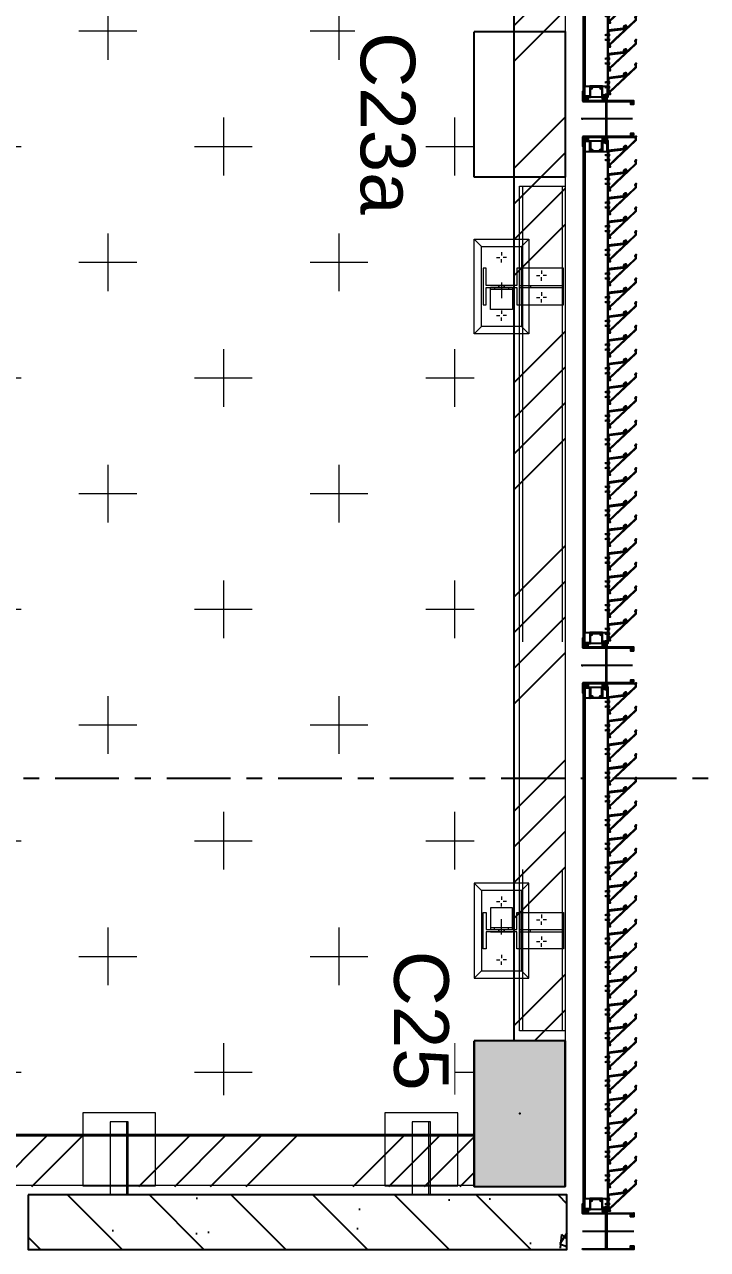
# Model space of a CAD drawing. Header units: millimetres. Extents: x 663313 to 1226001, y 1431724 to 1620898.
# Drawn here: x 966257 to 968133, y 1535038 to 1538400 of the extents above; entities that cross this region are included whole.
import ezdxf
from ezdxf.enums import TextEntityAlignment as Align

# ---------------------------------------------------------------- set-up
doc = ezdxf.new("R2010")
doc.units = ezdxf.units.MM
for name, pattern in [('CENTER', [50.8, 31.75, -6.35, 6.35, -6.35]), ('HIDDEN', [0.375, 0.25, -0.125]), ('TA_GL_000.70000', [1.925, 0.7, -0.175, 0.175, -0.175, 0.7]), ('XKITLINE00', [0]), ('XKITLINE02', [4, 2, -2])]:
    doc.linetypes.add(name, pattern=pattern)
for name, color, linetype in [('000 - 0_SYM_DWG_GRIDLINE_MAIN_COLOR_251', 251, 'Continuous'), ('000 - 0_SYM_DWG_SLOPE-SYM_TEXT_COLOR_3', 3, 'Continuous'), ('000 - CONCRETE_COL_HATCH_', 251, 'Continuous'), ('000 - CONCRETE_COL_WIPEOUT_', 250, 'Continuous'), ('000 - CONCRETE_PRECAST_CUT_COLOR_4', 4, 'Continuous'), ('000 - CONCRETE_PRECAST_MAIN_COLOR_1', 1, 'Continuous'), ('000 - CONCRETE_PRECAST_WIPEOUT_', 250, 'Continuous'), ('000 - EXISTING_COLUMN_CUT_COLOR_5', 5, 'Continuous'), ('000 - EXISTING_CONCRETE_CUT_COLOR_5', 5, 'Continuous'), ('000 - GRID', 251, 'CENTER'), ('010 - ASPG_ACCESSORIES_MAIN_COLOR_1', 1, 'Continuous'), ('010 - ASPG_EXTR_MAIN_COLOR_2', 2, 'Continuous'), ('010 - ASPG_FRAMING_CUT_COLOR_4', 4, 'Continuous'), ('010 - ASPG_FRAMING_HATCH_', 251, 'Continuous'), ('010 - ASPG_FRAMING_MAIN_COLOR_2', 2, 'Continuous'), ('010 - ASPG_FRAMING_SUB_COLOR_2', 1, 'Continuous'), ('010 - ASPG_FRAMING_WIPEOUT_', 250, 'Continuous'), ('BOLT & SCREW', 251, 'Continuous'), ('BR', 6, 'Continuous'), ('Center Line', 1, 'CENTER'), ('CVA044__', 2, 'Continuous'), ('DIM', 1, 'Continuous'), ('TEXT', 3, 'Continuous')]:
    doc.layers.add(name, color=color, linetype=linetype)
for name, color, linetype, plot in [('010 - ASPG_EXTR_DEF_SUB', 250, 'Continuous', False), ('010 - ASPG_FASTERN_DEF_SUB', 250, 'Continuous', False), ('010 - ASPG_FRAMING_DEF_SUB', 250, 'Continuous', False)]:
    doc.layers.add(name, color=color, linetype=linetype, plot=plot)
for name, color, linetype, lineweight in [('12-GRID', 1, 'CENTER', 13), ('A-FLOR-E', 2, 'Continuous', 9), ('Bolt', 7, 'Continuous', 0), ('Part', 2, 'Continuous', 0), ('SCREW', 8, 'Continuous', 5)]:
    doc.layers.add(name, color=color, linetype=linetype, lineweight=lineweight)
doc.styles.add('Arial', font='arial.ttf')
doc.styles.add('TA', font='', dxfattribs={"height": 4.5})
doc.styles.get('TA').set_extended_font_data('Cordia New')
pattern_1 = [(270, (1257419.24324, -520041.6224), (0.65495992507, -1.1344238721), [0.7562825814, -1.5125651628]), (30, (1257419.24324, -520041.6224), (0.65495992936, 1.1344238696), [0.7562825814, -1.5125651628]), (330, (1257419.24324, -520041.6224), (1.30991985442, -2.48e-09), [-1.5125651628, 0.7562825814])]
pattern_2 = [(315, (1257419.4929, -520021.6224), (1.3369313545, 1.3369313545), []), (45, (1257419.4929, -520021.6224), (-1.3369313545, 1.3369313545), [])]
pattern_3 = [(270, (1257419.4425, -520043.9224), (0.65495992507, -1.1344238721), [0.7562825814, -1.5125651628]), (30, (1257419.4425, -520043.9224), (0.65495992936, 1.1344238696), [0.7562825814, -1.5125651628]), (330, (1257419.4425, -520043.9224), (1.30991985442, -2.48e-09), [-1.5125651628, 0.7562825814])]
pattern_4 = [(315, (1257419.1929, -520023.9224), (1.3369313545, 1.3369313545), []), (45, (1257419.1929, -520023.9224), (-1.3369313545, 1.3369313545), [])]

# ---------------------------------------------------------------- blocks, each defined once
blk = doc.blocks.new('*U4785')
at = {"layer": '000 - 0_SYM_DWG_GRIDLINE_MAIN_COLOR_251', "color": 0, "linetype": 'ByBlock', "ltscale": 5}
blk.add_line((20, 0), (-316, 0), dxfattribs=at)
at = {"style": 'TA', "flags": 1}
blk.add_attdef('LOCATION', (6, -6), '', height=4.5, rotation=270, dxfattribs=at)
at = {"layer": '000 - 0_SYM_DWG_SLOPE-SYM_TEXT_COLOR_3', "style": 'Arial'}
blk.add_attdef('GRID-HEAD', text='', height=4, rotation=270, dxfattribs=at).set_placement((41.25, 0), align=Align.MIDDLE_CENTER)
blk = doc.blocks.new('W-1-PP18-ST_ENT4_REV00_20260531-225107_LOPF_DIMS')
at = {"layer": '000 - GRID', "linetype": 'TA_GL_000.70000', "xscale": 50.00000000000044, "yscale": 50.00000000000044, "zscale": 50.00000000000044, "rotation": 90}
blk.add_blockref('*U4785', (23100, -0.6), dxfattribs=at)
blk = doc.blocks.new('*U5722')
blk.add_wipeout([(0, 0), (150, 0), (150, 1480), (0, 1480)]).dxf.layer = '000 - CONCRETE_PRECAST_WIPEOUT_'
at = {"layer": '000 - CONCRETE_COL_HATCH_'}
h = blk.add_hatch(dxfattribs=at)
h.set_pattern_fill('ANSI31', color=256)
h.set_pattern_definition([(45, (1531882.3, 696158.04), (-112.253202, 112.253202), [])])
h.paths.add_polyline_path([(0, 0), (150, 0), (150, 1480), (0, 1480)])
h = blk.add_hatch(dxfattribs=at)
h.set_pattern_fill('AR-CONC', color=256, scale=0.05)
h.set_pattern_definition([(50, (1531882.3, 695178.04), (455.46167, -39.84771), [47.625, -523.875]), (355, (1531882.3, 695178.04), (-88.10855, 477.64211), [38.1, -419.10146]), (100.451445, (1531920.25, 695174.7), (367.35312, 437.79438), [40.47502, -445.22561]), (46.1842, (1531882.3, 695305.04), (677.6976, -105.10582), [71.4375, -785.8125]), (96.635558, (1531938.8, 695296.3), (593.51034, 618.5653), [60.71256, -667.83902]), (351.18415, (1531882.3, 695305.04), (593.51034, 618.5653), [57.14992, -628.64933]), (21, (1531945.8, 695273.3), (379.03598, -255.662995), [47.625, -523.875]), (326, (1531945.8, 695273.3), (154.50507, 460.46992), [38.1, -419.1]), (71.451445, (1531977.4, 695252), (533.54105, 204.80692), [40.47502, -445.22484]), (37.5, (1531882.3, 695178.04), (7.721508, 211.387597), [0, -414.02, 0, -425.45, 0, -420.6875]), (7.5, (1531882.3, 695178.04), (167.049156, 250.451437), [0, -242.57, 0, -404.495, 0, -160.3375]), (327.5, (1531740.69, 695178.04), (338.976488, -14.32186), [0, -158.75, 0, -495.3, 0, -657.225]), (317.5, (1531677.2, 695178.04), (370.322953, 63.56623), [0, -206.375, 0, -328.93, 0, -466.725])])
h.paths.add_polyline_path([(0, 0), (150, 0), (150, 1480), (0, 1480)])
at = {"layer": '000 - CONCRETE_PRECAST_MAIN_COLOR_1', "color": 0}
blk.add_lwpolyline([(0, 0), (150, 0), (150, 1480), (0, 1480)], close=True, dxfattribs=at)
blk = doc.blocks.new('44')
at = {"layer": 'Bolt', "color": 21, "linetype": 'XKITLINE00', "lineweight": 0}
for p, q in [((31.5749, 20.2156), (31.5842, 20.2156)), ((31.5749, 20.2156), (31.5842, 20.2156)), ((31.5889, 20.2296), (31.5889, 20.2203)), ((31.5889, 20.2296), (31.5889, 20.2203)), ((31.5889, 20.2016), (31.5889, 20.2109)), ((31.5889, 20.2016), (31.5889, 20.2109)), ((31.6029, 20.2156), (31.5936, 20.2156)), ((31.6029, 20.2156), (31.5936, 20.2156)), ((31.6989, 20.1796), (31.6989, 20.1703)), ((31.6849, 20.1656), (31.6942, 20.1656)), ((31.6989, 20.1516), (31.6989, 20.1609)), ((31.7129, 20.1656), (31.7036, 20.1656)), ((31.6849, 20.1056), (31.6942, 20.1056)), ((31.6989, 20.1196), (31.6989, 20.1103)), ((31.7129, 20.1056), (31.7036, 20.1056)), ((31.6989, 20.0916), (31.6989, 20.1009)), ((31.5749, 20.0556), (31.5842, 20.0556)), ((31.5749, 20.0556), (31.5842, 20.0556)), ((31.5889, 20.0696), (31.5889, 20.0603)), ((31.5889, 20.0696), (31.5889, 20.0603)), ((31.5889, 20.0416), (31.5889, 20.0509)), ((31.5889, 20.0416), (31.5889, 20.0509)), ((31.6029, 20.0556), (31.5936, 20.0556)), ((31.6029, 20.0556), (31.5936, 20.0556)), ((31.5889, 18.4616), (31.5889, 18.4523)), ((31.5889, 18.4616), (31.5889, 18.4523)), ((31.5749, 18.4476), (31.5842, 18.4476)), ((31.5749, 18.4476), (31.5842, 18.4476)), ((31.5889, 18.4336), (31.5889, 18.4429)), ((31.5889, 18.4336), (31.5889, 18.4429)), ((31.6029, 18.4476), (31.5936, 18.4476)), ((31.6029, 18.4476), (31.5936, 18.4476)), ((31.6849, 18.3976), (31.6942, 18.3976)), ((31.6989, 18.4116), (31.6989, 18.4023)), ((31.6989, 18.3836), (31.6989, 18.3929)), ((31.7129, 18.3976), (31.7036, 18.3976)), ((31.6849, 18.3376), (31.6942, 18.3376)), ((31.6989, 18.3516), (31.6989, 18.3423)), ((31.6989, 18.3236), (31.6989, 18.3329)), ((31.7129, 18.3376), (31.7036, 18.3376)), ((31.5889, 18.3016), (31.5889, 18.2923)), ((31.5889, 18.3016), (31.5889, 18.2923)), ((31.5749, 18.2876), (31.5842, 18.2876)), ((31.5749, 18.2876), (31.5842, 18.2876)), ((31.5889, 18.2736), (31.5889, 18.2829)), ((31.5889, 18.2736), (31.5889, 18.2829)), ((31.6029, 18.2876), (31.5936, 18.2876)), ((31.6029, 18.2876), (31.5936, 18.2876))]:
    blk.add_line(p, q, dxfattribs=at)
at = {"layer": 'Bolt', "color": 21, "linetype": 'XKITLINE02', "lineweight": 0}
for p, q in [((31.5889, 20.1465), (31.5889, 20.1036)), ((31.5694, 20.1326), (31.5694, 20.1276)), ((31.5819, 20.1326), (31.5819, 20.1386)), ((31.5819, 20.1386), (31.5819, 20.1326)), ((31.5959, 20.1326), (31.5959, 20.1386)), ((31.5959, 20.1386), (31.5959, 20.1326)), ((31.6084, 20.1326), (31.6084, 20.1276)), ((31.5889, 18.3567), (31.5889, 18.3996)), ((31.5694, 18.3706), (31.5694, 18.3756)), ((31.5819, 18.3706), (31.5819, 18.3646)), ((31.5819, 18.3646), (31.5819, 18.3706)), ((31.5959, 18.3706), (31.5959, 18.3646)), ((31.5959, 18.3646), (31.5959, 18.3706)), ((31.6084, 18.3706), (31.6084, 18.3756))]:
    blk.add_line(p, q, dxfattribs=at)
at = {"layer": 'Part', "color": 251, "linetype": 'HIDDEN', "lineweight": 0, "ltscale": 5}
for p, q in [((31.6469, 20.4106), (31.6469, 18.0926)), ((31.7559, 20.4106), (31.7559, 18.0926))]:
    blk.add_line(p, q, dxfattribs=at)
at = {"layer": 'Part', "lineweight": 0}
for p, q in [((31.5139, 20.2656), (31.5339, 20.2456)), ((31.5139, 20.0056), (31.5339, 20.0256)), ((31.5139, 18.4976), (31.5339, 18.4776)), ((31.5139, 18.2376), (31.5339, 18.2576))]:
    blk.add_line(p, q, dxfattribs=at)
at = {"layer": 'Part', "color": 252, "linetype": 'HIDDEN', "lineweight": 0, "ltscale": 2}
for p, q in [((31.6439, 20.2456), (31.6639, 20.2656)), ((31.6439, 20.0256), (31.6639, 20.0056)), ((31.6439, 18.4776), (31.6639, 18.4976)), ((31.6439, 18.2576), (31.6639, 18.2376))]:
    blk.add_line(p, q, dxfattribs=at)
at = {"layer": 'Part', "color": 21, "linetype": 'XKITLINE02', "lineweight": 0}
for p, q in [((31.6389, 20.1856), (31.6389, 20.0856)), ((31.5589, 20.1386), (31.6189, 20.1386)), ((31.5589, 20.1326), (31.6189, 20.1326)), ((31.6689, 20.1386), (31.6689, 20.1326)), ((31.6389, 18.3176), (31.6389, 18.4176)), ((31.5589, 18.3706), (31.6189, 18.3706)), ((31.5589, 18.3646), (31.6189, 18.3646)), ((31.6689, 18.3646), (31.6689, 18.3706)), ((30.5589, 17.8426), (30.5589, 17.6426)), ((31.3889, 17.8426), (31.3889, 17.6426))]:
    blk.add_line(p, q, dxfattribs=at)
at = {"layer": 'Part', "linetype": 'XKITLINE02', "lineweight": 0}
for p, q in [((31.6189, 20.1276), (31.5589, 20.1276)), ((31.6389, 20.1386), (31.7589, 20.1386)), ((31.6389, 20.1326), (31.7589, 20.1326)), ((31.6189, 18.3756), (31.5589, 18.3756)), ((31.6389, 18.3706), (31.7589, 18.3706)), ((31.6389, 18.3646), (31.7589, 18.3646))]:
    blk.add_line(p, q, dxfattribs=at)
at = {"layer": 'Part', "color": 4, "lineweight": 0}
blk.add_lwpolyline([(31.6389, 18.0926), (31.6389, 20.4106), (31.7639, 20.4106), (31.7639, 18.0926), (31.6389, 18.0926)], dxfattribs=at)
at = {"layer": 'Part', "lineweight": 0}
for points in [[(31.6389, 20.0056), (31.5139, 20.0056), (31.5139, 20.2656), (31.6389, 20.2656)], [(31.6389, 20.0256), (31.5339, 20.0256), (31.5339, 20.2456), (31.6389, 20.2456)], [(31.6389, 18.4976), (31.5139, 18.4976), (31.5139, 18.2376), (31.6389, 18.2376)], [(31.6389, 18.4776), (31.5339, 18.4776), (31.5339, 18.2576), (31.6389, 18.2576)]]:
    blk.add_lwpolyline(points, dxfattribs=at)
at = {"layer": 'Part', "color": 252, "linetype": 'HIDDEN', "lineweight": 0, "ltscale": 2}
for points in [[(31.6389, 20.2656), (31.6639, 20.2656), (31.6639, 20.0056), (31.6389, 20.0056)], [(31.6389, 20.2456), (31.6439, 20.2456), (31.6439, 20.0256), (31.6389, 20.0256)], [(31.6389, 18.2376), (31.6639, 18.2376), (31.6639, 18.4976), (31.6389, 18.4976)], [(31.6389, 18.2576), (31.6439, 18.2576), (31.6439, 18.4776), (31.6389, 18.4776)]]:
    blk.add_lwpolyline(points, dxfattribs=at)
at = {"layer": 'Part', "linetype": 'XKITLINE02', "lineweight": 0}
for points in [[(31.6389, 20.1856), (31.6309, 20.1856), (31.6309, 20.1386), (31.5469, 20.1386), (31.5469, 20.1856), (31.5389, 20.1856), (31.5389, 20.0856), (31.5469, 20.0856), (31.5469, 20.1326), (31.6309, 20.1326), (31.6309, 20.0856), (31.6389, 20.0856)], [(31.6389, 18.3176), (31.6309, 18.3176), (31.6309, 18.3646), (31.5469, 18.3646), (31.5469, 18.3176), (31.5389, 18.3176), (31.5389, 18.4176), (31.5469, 18.4176), (31.5469, 18.3706), (31.6309, 18.3706), (31.6309, 18.4176), (31.6389, 18.4176)]]:
    blk.add_lwpolyline(points, close=True, dxfattribs=at)
for points in [[(31.6389, 20.0856), (31.7589, 20.0856), (31.7589, 20.1856), (31.6389, 20.1856)], [(31.6189, 20.1326), (31.6189, 20.0726), (31.5589, 20.0726), (31.5589, 20.1326)], [(31.6189, 18.3706), (31.6189, 18.4306), (31.5589, 18.4306), (31.5589, 18.3706)], [(31.6389, 18.4176), (31.7589, 18.4176), (31.7589, 18.3176), (31.6389, 18.3176)]]:
    blk.add_lwpolyline(points, dxfattribs=at)
at = {"layer": 'Part', "color": 21, "linetype": 'HIDDEN', "lineweight": 0, "ltscale": 8}
for points in [[(30.6389, 17.6676), (30.6389, 17.8676), (30.4389, 17.8676), (30.4389, 17.6676)], [(31.4689, 17.6676), (31.4689, 17.8676), (31.2689, 17.8676), (31.2689, 17.6676)]]:
    blk.add_lwpolyline(points, close=True, dxfattribs=at)
at = {"layer": 'Part', "color": 21, "linetype": 'XKITLINE02', "lineweight": 0}
for points in [[(30.5639, 17.6426), (30.5639, 17.8426), (30.5139, 17.8426), (30.5139, 17.6426)], [(31.3939, 17.6426), (31.3939, 17.8426), (31.3439, 17.8426), (31.3439, 17.6426)]]:
    blk.add_lwpolyline(points, dxfattribs=at)
at = {"layer": 'Part', "color": 21, "lineweight": 0, "ltscale": 8}
blk.add_lwpolyline([(30.2889, 17.6426), (31.7689, 17.6426), (31.7689, 17.4926), (30.2889, 17.4926), (30.2889, 17.6426)], dxfattribs=at)
at = {"layer": 'Part', "color": 21, "linetype": 'HIDDEN', "lineweight": 0, "ltscale": 8}
for points in [[(30.4389, 17.6426), (30.4389, 17.6326), (30.6389, 17.6326), (30.6389, 17.6426)], [(31.2689, 17.6426), (31.2689, 17.6326), (31.4689, 17.6326), (31.4689, 17.6426)]]:
    blk.add_lwpolyline(points, dxfattribs=at)
at = {"layer": '000 - CONCRETE_PRECAST_CUT_COLOR_4', "xscale": 0.0009999999999999994, "yscale": 0.0009999999999999994, "zscale": 0.0009999999999999994, "rotation": 270}
blk.add_blockref('*U5722', (30.2889, 17.6426), dxfattribs=at)
blk = doc.blocks.new('*U5737')
blk.add_wipeout([(-200, -125), (200, -125), (200, 125), (-200, 125)]).dxf.layer = '000 - CONCRETE_COL_WIPEOUT_'
at = {"layer": '000 - CONCRETE_COL_HATCH_'}
h = blk.add_hatch(dxfattribs=at)
h.set_pattern_fill('AR-CONC', color=256, scale=0.5)
h.set_pattern_definition([(50, (0, -1e-14), (3.5863, -0.31376), [0.375, -4.125]), (355, (0, -1e-14), (-0.693757, 3.76096), [0.3, -3.3]), (100.4514, (0.299, -0.026), (2.892544, 3.4472), [0.3187, -3.50571]), (46.1842, (0, 1), (5.33621, -0.8276), [0.5625, -6.1875]), (96.6356, (0.4447, 0.931), (4.67331, 4.87059), [0.47805, -5.25857]), (351.1842, (0, 1), (4.67331, 4.87059), [0.45, -4.95]), (21, (0.5, 0.75), (2.984535, -2.013094), [0.375, -4.125]), (326, (0.5, 0.75), (1.216577, 3.62575), [0.3, -3.3]), (71.4514, (0.7487, 0.5822), (4.20111, 1.612656), [0.3187, -3.50571]), (37.5, (0, -1e-14), (0.060799, 1.664469), [0, -3.26, 0, -3.35, 0, -3.3125]), (7.5, (0, -1e-14), (1.315348, 1.972059), [0, -1.91, 0, -3.185, 0, -1.2625]), (327.5, (-1.115, -1e-14), (2.669112, -0.112774), [0, -1.25, 0, -3.9, 0, -5.175]), (317.5, (-1.615, -1e-14), (2.91593, 0.500525), [0, -1.625, 0, -2.59, 0, -3.675])])
h.paths.add_polyline_path([(-200, -125), (200, -125), (200, 125), (-200, 125)])
blk.add_point((0, 0))
at = {"layer": '000 - EXISTING_COLUMN_CUT_COLOR_5'}
blk.add_lwpolyline([(-200, -125), (200, -125), (200, 125), (-200, 125)], close=True, dxfattribs=at)
blk = doc.blocks.new('W-1-PP18-ST_ENT4_REV00_20260531-225334_LOPF_PL')
at = {"layer": 'A-FLOR-E'}
h = blk.add_hatch(dxfattribs=at)
h.set_pattern_fill('CROSS', color=250, scale=50)
h.set_pattern_definition([(0, (-663607876.36, -1524781034.1), (317.5, 317.5), [158.75, -476.25]), (90, (-663607797, -1524781113.48), (-317.5, 317.5), [158.75, -476.25])])
h.paths.add_polyline_path([(19109.7, -8210), (19109.8, -13360.2), (23991.6, -13360.4), (23967.6, -1699.9), (16485, -1700.1), (16485, -3485), (17110, -3485), (17109.8, -8210)])
at = {"layer": 'TEXT'}
h = blk.add_hatch(dxfattribs=at)
h.set_pattern_fill('ANSI34', color=251, scale=21.831008, angle=389.6127)
h.set_pattern_definition([(314.9986, (31061.48, -20146.6), (294.079, 294.065), []), (314.9986, (31061.47, -20244.64), (294.079, 294.065), []), (314.9986, (31061.47, -20342.66), (294.079, 294.065), []), (314.9986, (31061.47, -20440.7), (294.079, 294.065), [])])
h.paths.add_polyline_path([(21249.9, -1450), (21249.9, -1590), (24079.2, -1590.1), (24079.2, -1450.1)], flags=17)
h.paths.add_polyline_path([(18499.6, -1590), (18499.6, -1450), (16347.7, -1449.9), (16347.7, -1589.9)])
h.paths.add_polyline_path([(18499.6, -1450), (18499.6, -1590), (21249.9, -1590), (21249.9, -1450)], flags=17)
h.paths.add_polyline_path([(24220.2, -1449.9), (24080.2, -1449.9), (24079.9, -13260), (19109.7, -13259.9), (19109.7, -8210), (17109.8, -8210), (17110, -3485), (16485.3, -3485), (16485, -1575), (16345, -1575), (16345, -3625), (16970, -3625), (16969.9, -8350), (18969.8, -8350), (18969.7, -13399.9), (24219.9, -13400)])
at = {"layer": 'BR', "color": 1, "linetype": 'HIDDEN', "ltscale": 5}
for points in [[(21049.9, -1699.9), (21049.9, -1449.9), (21449.9, -1449.9), (21449.9, -1699.9)], [(23819.9, -1699.9), (23819.9, -1449.9), (24219.9, -1449.9), (24219.9, -1699.9)]]:
    blk.add_lwpolyline(points, close=True, dxfattribs=at)
at = {"layer": 'DIM'}
blk.add_line((24079.9, -1590.1), (16485, -1589.9), dxfattribs=at)
blk.add_lwpolyline([(24079.9, -13360.3), (24079.9, -1590.1)], dxfattribs=at)
at = {"layer": 'Part', "linetype": 'XKITLINE00', "lineweight": 0}
blk.add_lwpolyline([(16346.8, -1450), (24217.6, -1450), (24217.6, -13400), (18969.8, -13399.9)], dxfattribs=at)
blk.add_lwpolyline([(17109.7, -8210), (17109.7, -3484.9), (16484.6, -3484.9), (16484.6, -1590), (24077.6, -1590), (24077.6, -13260), (19109.8, -13259.9), (19109.8, -8210)], close=True, dxfattribs=at)
at = {"layer": 'CVA044__', "color": 3, "char_height": 150, "attachment_point": 5, "style": 'Arial', "bg_fill": 3, "box_fill_scale": 1.1, "bg_fill_color": 256, "bg_fill_true_color": 13158600, "bg_fill_transparency": 0}
for s, insert in [('\\A1;C25', (23765, -1845.8)), ('\\A1;C23a', (21302.3, -1937.9))]:
    blk.add_mtext(s, dxfattribs=dict(at, insert=insert))
at = {"xscale": 1000.000000000001, "yscale": 1000.000000000001, "zscale": 1000.000000000001, "rotation": 90}
blk.add_blockref('44', (41885.6, -33213.9), dxfattribs=at)
at = {"layer": '000 - EXISTING_CONCRETE_CUT_COLOR_5'}
blk.add_blockref('*U5737', (24019.9, -1574.9), dxfattribs=at)
blk = doc.blocks.new('*U6399')
at = {"layer": '12-GRID', "color": 8, "linetype": 'CENTER'}
for p, q in [((0, -6.2), (0, 2.2)), ((-4.2, -2), (4.2, -2))]:
    blk.add_line(p, q, dxfattribs=at)
at = {"layer": 'BOLT & SCREW'}
for p, q in [((-0.6, -1.8), (-1.8, -1.6)), ((-0.6, -2.2), (-1.8, -2.4)), ((-0.5, -1.8), (-0.9, -1.6)), ((-0.5, -2.2), (-0.9, -2.4)), ((-0.2, -1.4), (-0.4, -0.2)), ((-0.2, -1.5), (-0.4, -1.1)), ((-0.2, -2.5), (-0.4, -2.9)), ((-0.2, -2.6), (-0.4, -3.8)), ((0.2, -1.4), (0.4, -0.2)), ((0.2, -1.5), (0.4, -1.1)), ((0.4, -2.9), (0.2, -2.5)), ((0.2, -2.6), (0.4, -3.8)), ((0.5, -1.8), (0.9, -1.6)), ((0.5, -2.2), (0.9, -2.4)), ((0.6, -1.8), (1.8, -1.6)), ((0.6, -2.2), (1.8, -2.4))]:
    blk.add_line(p, q, dxfattribs=at)
for points in [[(-1.8, -1.6), (-0.9, -1.6, 0.414214), (-0.4, -1.1), (-0.4, -0.2), (0.4, -0.2), (0.4, -1.1, 0.414214), (0.9, -1.6), (1.8, -1.6), (1.8, -2.4), (0.9, -2.4, 0.414214), (0.4, -2.9), (0.4, -3.8), (-0.4, -3.8), (-0.4, -2.9, 0.414214), (-0.9, -2.4), (-1.8, -2.4)], [(0.2, -2.5, -0.414214), (0.5, -2.2), (0.6, -2.2), (0.6, -1.8), (0.5, -1.8, -0.414214), (0.2, -1.5), (0.2, -1.4), (-0.2, -1.4), (-0.2, -1.5, -0.414214), (-0.5, -1.8), (-0.6, -1.8), (-0.6, -2.2), (-0.5, -2.2, -0.414214), (-0.2, -2.5), (-0.2, -2.6), (0.2, -2.6)]]:
    blk.add_lwpolyline(points, format="xyb", close=True, dxfattribs=at)
blk.add_circle((0, -2), 3.5, dxfattribs=at)
blk = doc.blocks.new('000_ASPG_TYP_FILES_20260218-010703_FRAME_EXTR_')
at = {"layer": '010 - ASPG_FRAMING_HATCH_'}
h = blk.add_hatch(dxfattribs=at)
h.set_pattern_fill('ANSI32', color=256, scale=0.1, angle=180)
edge = h.paths.add_edge_path()
edge.add_line((2, 16), (2, 2))
edge.add_line((2, 2), (39.7, 2))
edge.add_arc((39.7, 1.7), 0.3, 0, 90, ccw=False)
edge.add_line((40, 1.7), (40, 0.3))
edge.add_arc((39.7, 0.3), 0.3, -90, 0, ccw=False)
edge.add_line((39.7, 0), (0.3, 0))
edge.add_arc((0.3, 0.3), 0.3, 180, 270, ccw=False)
edge.add_line((0, 0.3), (0, 17.7))
edge.add_arc((0.3, 17.7), 0.3, 90, 180, ccw=False)
edge.add_line((0.3, 18), (22.6, 18))
edge.add_arc((22.6, 18.5), 0.5, 270, 380.2095)
edge.add_arc((26.2, 19.8), 3.35, 182.0638, 200.2095, ccw=False)
edge.add_arc((23.6, 19.7), 0.76, 2.0638, 182.0638, ccw=False)
edge.add_arc((26.2, 19.8), 1.83, 182.0638, 447.9362)
edge.add_arc((26.3, 22.4), 0.76, 87.9362, 267.9362, ccw=False)
edge.add_arc((26.2, 19.8), 3.35, 69.7905, 87.9362, ccw=False)
edge.add_arc((27.5, 23.4), 0.5, 249.7905, 360)
edge.add_line((28, 23.4), (28, 26.7))
edge.add_line((28, 26.7), (28.5, 27.2))
edge.add_line((28.5, 27.2), (28, 27.7))
edge.add_line((28, 27.7), (28, 38.6))
edge.add_line((28, 38.6), (28.5, 39.1))
edge.add_line((28.5, 39.1), (28, 39.6))
edge.add_line((28, 39.6), (28, 42.9))
edge.add_arc((27.5, 42.9), 0.5, 0, 110.2095)
edge.add_arc((26.2, 46.5), 3.35, 272.0638, 290.2095, ccw=False)
edge.add_arc((26.3, 43.9), 0.76, 92.0638, 272.0638, ccw=False)
edge.add_arc((26.2, 46.5), 1.83, 272.0638, 537.9362)
edge.add_arc((23.6, 46.6), 0.76, 177.9362, 357.9362, ccw=False)
edge.add_arc((26.2, 46.5), 3.35, 159.7905, 177.9362, ccw=False)
edge.add_arc((22.6, 47.8), 0.5, 339.7905, 450)
edge.add_line((22.6, 48.3), (0.3, 48.3))
edge.add_arc((0.3, 48.6), 0.3, 180, 270, ccw=False)
edge.add_line((0, 48.6), (0, 60))
edge.add_arc((0.3, 60), 0.3, 90, 180, ccw=False)
edge.add_line((0.3, 60.3), (5, 60.3))
edge.add_line((5, 60.3), (5, 65))
edge.add_arc((5.3, 65), 0.3, 90, 180, ccw=False)
edge.add_line((5.3, 65.3), (30, 65.3))
edge.add_line((30, 65.3), (30, 63.6))
edge.add_arc((29.7, 63.6), 0.3, -90, 0, ccw=False)
edge.add_line((29.7, 63.3), (7.3, 63.3))
edge.add_arc((7.3, 63), 0.3, 90, 180)
edge.add_line((7, 63), (7, 58.3))
edge.add_line((7, 58.3), (2.3, 58.3))
edge.add_arc((2.3, 58), 0.3, 90, 180)
edge.add_line((2, 58), (2, 50.6))
edge.add_arc((2.3, 50.6), 0.3, 180, 270)
edge.add_line((2.3, 50.3), (29.7, 50.3))
edge.add_arc((29.7, 50), 0.3, 0, 90, ccw=False)
edge.add_line((30, 50), (30, 26.7))
edge.add_line((30, 26.7), (30, 16.3))
edge.add_arc((29.7, 16.3), 0.3, -90, 0, ccw=False)
edge.add_line((29.7, 16), (2, 16))
at = {"layer": '010 - ASPG_FRAMING_CUT_COLOR_4'}
blk.add_lwpolyline([(2, 16), (2, 2), (39.7, 2, -0.414214), (40, 1.7), (40, 0.3, -0.414214), (39.7, 0), (0.3, 0, -0.414214), (0, 0.3), (0, 17.7, -0.414214), (0.3, 18), (22.6, 18, 0.52173), (23, 18.7, -0.079342), (22.8, 19.7, -1), (24.3, 19.8, 2.296346), (26.2, 21.7, -1), (26.3, 23.2, -0.079342), (27.3, 23, 0.52173), (28, 23.4), (28, 26.7), (28.5, 27.2), (28, 27.7), (28, 38.6), (28.5, 39.1), (28, 39.6), (28, 42.9, 0.52173), (27.3, 43.3, -0.079342), (26.3, 43.1, -1), (26.2, 44.6, 2.296346), (24.3, 46.5, -1), (22.8, 46.6, -0.079342), (23, 47.6, 0.52173), (22.6, 48.3), (0.3, 48.3, -0.414214), (0, 48.6), (0, 60, -0.414214), (0.3, 60.3), (5, 60.3), (5, 65, -0.414214), (5.3, 65.3), (30, 65.3), (30, 63.6, -0.414214), (29.7, 63.3), (7.3, 63.3, 0.414214), (7, 63), (7, 58.3), (2.3, 58.3, 0.414214), (2, 58), (2, 50.6, 0.414214), (2.3, 50.3), (29.7, 50.3, -0.414214), (30, 50), (30, 26.7), (30, 16.3, -0.414214), (29.7, 16)], format="xyb", close=True, dxfattribs=at)
for p in [(26.2, 48.5), (26.2, 21.8)]:
    blk.add_blockref('*U6399', p)
blk = doc.blocks.new('*U6177')
at = {"layer": '010 - ASPG_FRAMING_HATCH_', "transparency": 33554585}
h = blk.add_hatch(dxfattribs=at)
h.set_pattern_fill('ANSI32', color=256, scale=0.25)
edge = h.paths.add_edge_path()
edge.add_line((2, -50), (2, -75))
edge.add_line((2, -75), (0, -75))
edge.add_line((0, -75), (0, -49))
edge.add_arc((1, -49), 1, 90, 180, ccw=False)
edge.add_line((1, -48), (63, -48))
edge.add_arc((63, -47), 1, 270, 360)
edge.add_line((64, -47), (64, 47))
edge.add_arc((63, 47), 1, 0, 90)
edge.add_line((63, 48), (1, 48))
edge.add_arc((1, 49), 1, 180, 270, ccw=False)
edge.add_line((0, 49), (0, 75))
edge.add_line((0, 75), (2, 75))
edge.add_line((2, 75), (2, 50))
edge.add_line((2, 50), (141, 50))
edge.add_line((141, 50), (141, 41))
edge.add_arc((140, 41), 1, 270, 360, ccw=False)
edge.add_line((140, 40), (132, 40))
edge.add_arc((132, 41), 1, 180, 270, ccw=False)
edge.add_line((131, 41), (131, 47))
edge.add_arc((130, 47), 1, 0, 90)
edge.add_line((130, 48), (67, 48))
edge.add_arc((67, 47), 1, 90, 180)
edge.add_line((66, 47), (66, -47))
edge.add_arc((67, -47), 1, 180, 270)
edge.add_line((67, -48), (130, -48))
edge.add_arc((130, -47), 1, 270, 360)
edge.add_line((131, -47), (131, -41))
edge.add_arc((132, -41), 1, 90, 180, ccw=False)
edge.add_line((132, -40), (140, -40))
edge.add_arc((140, -41), 1, 0, 90, ccw=False)
edge.add_line((141, -41), (141, -50))
edge.add_line((141, -50), (2, -50))
h.paths.add_polyline_path([(139, 48), (139, 42), (133, 42), (133, 48)], flags=16)
h.paths.add_polyline_path([(139, -48), (139, -42), (133, -42), (133, -48)], flags=16)
at = {"layer": '010 - ASPG_FRAMING_HATCH_'}
h = blk.add_hatch(dxfattribs=at)
h.set_pattern_fill('ANSI37', color=256, scale=0.595498, angle=-90)
h.set_pattern_definition(pattern_4)
edge = h.paths.add_edge_path()
edge.add_ellipse((11.5, 55), major_axis=(0, -5), ratio=0.644482, start_angle=180, end_angle=360, ccw=False)
edge.add_line((11.5, 60), (2, 60))
edge.add_arc((-7.9, 55), 11.1, -26.7963, 26.7963, ccw=False)
edge.add_line((2, 50), (11.5, 50))
h = blk.add_hatch(dxfattribs=at)
h.set_pattern_fill('HONEY', color=256, scale=0.238199, angle=-90)
h.set_pattern_definition(pattern_3)
edge = h.paths.add_edge_path()
edge.add_ellipse((11.8, 55), major_axis=(0, -5), ratio=0.644482, start_angle=0, end_angle=360, ccw=False)
h = blk.add_hatch(dxfattribs=at)
h.set_pattern_fill('HONEY', color=256, scale=0.238199, angle=-90)
h.set_pattern_definition(pattern_1)
edge = h.paths.add_edge_path()
edge.add_ellipse((57.5, 55), major_axis=(0, -5), ratio=0.644482, start_angle=0, end_angle=360)
h = blk.add_hatch(dxfattribs=at)
h.set_pattern_fill('ANSI37', color=256, scale=0.595498, angle=-90)
h.set_pattern_definition(pattern_2)
edge = h.paths.add_edge_path()
edge.add_ellipse((57.8, 55), major_axis=(0, -5), ratio=0.644482, start_angle=0, end_angle=180)
edge.add_line((57.8, 60), (62, 60))
edge.add_arc((62, 60.3), 0.3, -90, 0)
edge.add_line((62.3, 60.3), (62.3, 61))
edge.add_line((62.3, 61), (61.8, 61.5))
edge.add_line((61.8, 61.5), (62.3, 62))
edge.add_line((62.3, 62), (61.8, 62.5))
edge.add_line((61.8, 62.5), (62.3, 63))
edge.add_line((62.3, 63), (61.8, 63.5))
edge.add_line((61.8, 63.5), (62.3, 64))
edge.add_line((62.3, 64), (62.3, 65))
edge.add_line((62.3, 65), (63.3, 65))
edge.add_line((63.3, 65), (63.8, 65.5))
edge.add_line((63.8, 65.5), (64.3, 65))
edge.add_line((64.3, 65), (64.8, 65.5))
edge.add_line((64.8, 65.5), (65.3, 65))
edge.add_line((65.3, 65), (65.8, 65.5))
edge.add_line((65.8, 65.5), (66.3, 65))
edge.add_line((66.3, 65), (67, 65))
edge.add_arc((67, 65.3), 0.3, -90, 0)
edge.add_line((67.3, 65.3), (67.3, 60))
edge.add_arc((77.2, 55), 11.1, 153.2037, 206.7963)
edge.add_line((67.3, 50), (57.8, 50))
h = blk.add_hatch(dxfattribs=at)
h.set_pattern_fill('ANSI37', color=256, scale=0.595498, angle=-90)
h.set_pattern_definition(pattern_4)
edge = h.paths.add_edge_path()
edge.add_ellipse((11.5, -55), major_axis=(0, 5), ratio=0.644482, start_angle=0, end_angle=180)
edge.add_line((11.5, -60), (2, -60))
edge.add_arc((-7.9, -55), 11.1, 333.2037, 386.7963)
edge.add_line((2, -50), (11.5, -50))
h = blk.add_hatch(dxfattribs=at)
h.set_pattern_fill('HONEY', color=256, scale=0.238199, angle=-90)
h.set_pattern_definition(pattern_3)
edge = h.paths.add_edge_path()
edge.add_ellipse((11.8, -55), major_axis=(0, 5), ratio=0.644482, start_angle=0, end_angle=360)
h = blk.add_hatch(dxfattribs=at)
h.set_pattern_fill('HONEY', color=256, scale=0.238199, angle=-90)
h.set_pattern_definition(pattern_1)
edge = h.paths.add_edge_path()
edge.add_ellipse((57.5, -55), major_axis=(0, 5), ratio=0.644482, start_angle=0, end_angle=360, ccw=False)
h = blk.add_hatch(dxfattribs=at)
h.set_pattern_fill('ANSI37', color=256, scale=0.595498, angle=-90)
h.set_pattern_definition(pattern_2)
edge = h.paths.add_edge_path()
edge.add_ellipse((57.8, -55), major_axis=(0, 5), ratio=0.644482, start_angle=180, end_angle=360, ccw=False)
edge.add_line((57.8, -60), (62, -60))
edge.add_arc((62, -60.3), 0.3, 360, 450, ccw=False)
edge.add_line((62.3, -60.3), (62.3, -61))
edge.add_line((62.3, -61), (61.8, -61.5))
edge.add_line((61.8, -61.5), (62.3, -62))
edge.add_line((62.3, -62), (61.8, -62.5))
edge.add_line((61.8, -62.5), (62.3, -63))
edge.add_line((62.3, -63), (61.8, -63.5))
edge.add_line((61.8, -63.5), (62.3, -64))
edge.add_line((62.3, -64), (62.3, -65))
edge.add_line((62.3, -65), (63.3, -65))
edge.add_line((63.3, -65), (63.8, -65.5))
edge.add_line((63.8, -65.5), (64.3, -65))
edge.add_line((64.3, -65), (64.8, -65.5))
edge.add_line((64.8, -65.5), (65.3, -65))
edge.add_line((65.3, -65), (65.8, -65.5))
edge.add_line((65.8, -65.5), (66.3, -65))
edge.add_line((66.3, -65), (67, -65))
edge.add_arc((67, -65.3), 0.3, 360, 450, ccw=False)
edge.add_line((67.3, -65.3), (67.3, -60))
edge.add_arc((77.2, -55), 11.1, 153.2037, 206.7963, ccw=False)
edge.add_line((67.3, -50), (57.8, -50))
at = {"layer": '010 - ASPG_FASTERN_DEF_SUB'}
blk.add_point((0, 0), dxfattribs=at)
at = {"layer": '010 - ASPG_FRAMING_CUT_COLOR_4'}
blk.add_lwpolyline([(2, -50), (2, -75), (0, -75), (0, -49, -0.414214), (1, -48), (63, -48, 0.414214), (64, -47), (64, 47, 0.414214), (63, 48), (1, 48, -0.414214), (0, 49), (0, 75), (2, 75), (2, 50), (141, 50), (141, 41, -0.414214), (140, 40), (132, 40, -0.414214), (131, 41), (131, 47, 0.414214), (130, 48), (67, 48, 0.414214), (66, 47), (66, -47, 0.414214), (67, -48), (130, -48, 0.414214), (131, -47), (131, -41, -0.414214), (132, -40), (140, -40, -0.414214), (141, -41), (141, -50)], format="xyb", close=True, dxfattribs=at)
for points in [[(139, 48), (139, 42), (133, 42), (133, 48)], [(139, -48), (139, -42), (133, -42), (133, -48)]]:
    blk.add_lwpolyline(points, close=True, dxfattribs=at)
at = {"layer": '010 - ASPG_FRAMING_DEF_SUB', "transparency": 33554508}
blk.add_line((136.5, 0), (-4.5, 0), dxfattribs=at)
at = {"layer": '010 - ASPG_FRAMING_DEF_SUB', "transparency": 33554457}
for points in [[(2, 50), (15, 50), (15, 60), (2, 60)], [(54.3, 50), (67.3, 50), (67.3, 65.5), (54.3, 65.5)], [(2, -50), (15, -50), (15, -60), (2, -60)], [(54.3, -50), (67.3, -50), (67.3, -65.5), (54.3, -65.5)]]:
    blk.add_lwpolyline(points, close=True, dxfattribs=at)
at = {"layer": '010 - ASPG_FRAMING_SUB_COLOR_2'}
for points in [[(11.8, 50), (2, 50, 0.238199), (2, 60), (11.8, 60)], [(57.5, 50), (67.3, 50, -0.238199), (67.3, 60), (67.3, 65.3, -0.414214), (67, 65), (66.3, 65), (65.8, 65.5), (65.3, 65), (64.8, 65.5), (64.3, 65), (63.8, 65.5), (63.3, 65), (62.3, 65), (62.3, 64), (61.8, 63.5), (62.3, 63), (61.8, 62.5), (62.3, 62), (61.8, 61.5), (62.3, 61), (62.3, 60.3, -0.414214), (62, 60), (57.5, 60)], [(11.8, -50), (2, -50, -0.238199), (2, -60), (11.8, -60)], [(57.5, -50), (67.3, -50, 0.238199), (67.3, -60), (67.3, -65.3, 0.414214), (67, -65), (66.3, -65), (65.8, -65.5), (65.3, -65), (64.8, -65.5), (64.3, -65), (63.8, -65.5), (63.3, -65), (62.3, -65), (62.3, -64), (61.8, -63.5), (62.3, -63), (61.8, -62.5), (62.3, -62), (61.8, -61.5), (62.3, -61), (62.3, -60.3, 0.414214), (62, -60), (57.5, -60)]]:
    blk.add_lwpolyline(points, format="xyb", dxfattribs=at)
at = {"layer": '010 - ASPG_FRAMING_SUB_COLOR_2', "extrusion": (0, 0, -1)}
for centre, major_axis in [((11.8, 55), (0, -5)), ((57.5, -55), (0, 5))]:
    blk.add_ellipse(centre, major_axis=major_axis, ratio=0.644482, dxfattribs=at)
at = {"layer": '010 - ASPG_FRAMING_SUB_COLOR_2'}
for centre, major_axis in [((57.5, 55), (0, -5)), ((11.8, -55), (0, 5))]:
    blk.add_ellipse(centre, major_axis=major_axis, ratio=0.644482, dxfattribs=at)
blk = doc.blocks.new('PZG35-9D5')
at = {"layer": 'Center Line'}
blk.add_line((0, 3.7), (0, -10.5), dxfattribs=at)
at = {"layer": 'SCREW', "color": 8}
for p, q in [((-1.4, 0), (-1.4, -1.1)), ((1.4, 0), (1.4, -0.6)), ((-1.9, -1.4), (1.9, -0.9)), ((-1.9, -1.4), (-1.4, -1.1)), ((-1.9, -1.4), (-1.4, -1.7)), ((-1.9, -2.7), (1.9, -2.2)), ((-1.9, -2.7), (-1.4, -2.4)), ((-1.9, -2.7), (-1.4, -3)), ((-1.9, -4), (-1.4, -3.7)), ((-1.9, -4), (-1, -3.9)), ((-1.9, -4), (-1.4, -4.3)), ((-1.4, -1.1), (1.4, -0.6)), ((-1.4, -1.7), (1.4, -1.2)), ((-1.4, -1.7), (-1.4, -2.4)), ((-1.4, -2.4), (1.4, -1.9)), ((-1.4, -3), (1.4, -2.5)), ((-1.4, -3), (-1.4, -3.7)), ((-1.4, -3.7), (-0.8, -3.6)), ((-1.4, -4.3), (-1.4, -8.1)), ((-1.4, -4.3), (-1.2, -4.3)), ((0, -9.5), (-1.4, -8.1)), ((0, -9.5), (1.4, -8.1)), ((0.6, -3.3), (1.4, -3.2)), ((0.7, -3.7), (1.9, -3.5)), ((0.7, -3.9), (1.4, -3.8)), ((0.7, -4.6), (1.4, -4.5)), ((0.7, -5), (1.9, -4.8)), ((0.7, -5.2), (1.4, -5.1)), ((1.9, -0.9), (1.4, -0.6)), ((1.9, -0.9), (1.4, -1.2)), ((1.4, -1.2), (1.4, -1.9)), ((1.9, -2.2), (1.4, -1.9)), ((1.9, -2.2), (1.4, -2.5)), ((1.4, -2.5), (1.4, -3.2)), ((1.9, -3.5), (1.4, -3.2)), ((1.9, -3.5), (1.4, -3.8)), ((1.4, -3.8), (1.4, -4.5)), ((1.9, -4.8), (1.4, -4.5)), ((1.9, -4.8), (1.4, -5.1)), ((1.4, -5.1), (1.4, -8.1))]:
    blk.add_line(p, q, dxfattribs=at)
blk.add_lwpolyline([(0, -9.5), (0.7, -5.2), (0.7, -3.6, 0.417657), (0.4, -3.3, 0.108102), (-0.8, -3.6), (-1.4, -4.7)], format="xyb", dxfattribs=at)
blk = doc.blocks.new('*U6170')
at = {"layer": 'SCREW', "color": 6}
blk.add_lwpolyline([(3, 1.8, 0.09906), (0.8, 2.5), (0.8, 2.3), (-0.8, 2.3), (-0.8, 2.5, 0.09906), (-3, 1.8, 0.266588), (-3.5, 1), (-3.5, 0.2, 0.414214), (-3.3, 0), (3.3, 0, 0.414214), (3.5, 0.2), (3.5, 1, 0.266588)], format="xyb", close=True, dxfattribs=at)
at = {"layer": 'SCREW'}
blk.add_blockref('PZG35-9D5', (0, 0), dxfattribs=at)
blk = doc.blocks.new('*U6179')
blk.add_point((0, 0))
at = {"layer": '010 - ASPG_ACCESSORIES_MAIN_COLOR_1'}
blk.add_lwpolyline([(-39.7, -0.6, 0.414214), (-40, -0.9), (-40, -7.4, 0.57735), (-39.7, -7.6), (-36.6, -5.8, 0.767327), (-36.8, -5.3), (-37.9, -5.3, -0.414214), (-38.2, -5), (-38.2, -2.8, -0.414214), (-38, -2.6), (-32.2, -2.6, -0.388879), (-32, -2.8), (-31.8, -4.3, 0.388879), (-31.3, -4.8), (-30.3, -4.8, 0.414214), (-30, -4.5), (-30, -2.9, -0.414214), (-29.7, -2.6), (0.4, -2.6, -0.378969), (3.4, -5.2), (8, -42.5, 0.446593), (11.6, -45.1, -0.489802), (16.1, -48.7), (16.1, -49.4, -0.18248), (15.8, -50, -0.267949), (15.3, -50.2, 1.122115), (15.1, -52.3, 0.405004), (18.1, -49.4), (18.1, -48.7, 0.489805), (11.2, -43.1, -0.446597), (9.9, -42.3), (4.9, -0.8, 0.364176), (4.6, -0.6)], format="xyb", close=True, dxfattribs=at)
at = {"layer": '010 - ASPG_EXTR_DEF_SUB'}
for p in [(-40, -0.5), (43.4, -76.9), (43.4, -77.5)]:
    blk.add_point(p, dxfattribs=at)
at = {"layer": '010 - ASPG_EXTR_MAIN_COLOR_2'}
blk.add_lwpolyline([(11.4, -48.2), (11.5, -47.4), (12.2, -47.6), (12.3, -46.8, -0.535538), (14.2, -49.2, 0.991572), (15.7, -49.6, 1.157025), (8.8, -48.8, -0.688558), (8.3, -49), (-17.1, -22.2), (-32.3, -6.1), (-32.3, -2.9, 0.414312), (-32.6, -2.6), (-37.5, -2.6, 0.414116), (-37.8, -2.9), (-37.8, -4.3, 0.414214), (-37.5, -4.6), (-36, -4.6, -0.205895), (-35.8, -4.7), (33.2, -77.5), (43.1, -77.5, 0.668179), (43.4, -77), (40.5, -74.2, 0.668179), (40, -74.4), (40, -76), (33.9, -76), (11.9, -52.8, -0.558354), (12.1, -52, 0.766275), (12, -50.4, -0.438583), (10.7, -48.1)], format="xyb", close=True, dxfattribs=at)
at = {"layer": 'SCREW', "rotation": 180}
for p in [(-21.6, -2.5), (-8.2, -2.5)]:
    blk.add_blockref('*U6170', p, dxfattribs=at)
blk = doc.blocks.new('000_ASPG_TYP_FILES_FRAMING_EXTR_BREAKLINE_TYPE_2')
at = {"layer": '010 - ASPG_FRAMING_HATCH_', "transparency": 33554585}
h = blk.add_hatch(dxfattribs=at)
h.set_pattern_fill('ANSI32', color=256, scale=0.25)
h.paths.add_polyline_path([(131, 91, 0.414214), (132, 90), (140, 90, 0.414214), (141, 91), (141, 100), (2, 100), (2, 125), (0, 125), (0, 99, 0.414214), (1, 98), (63, 98, -0.414214), (64, 97), (64, 3, -0.414214), (63, 2), (0, 2), (0, 0), (141, 0), (141, 9, 0.414214), (140, 10), (132, 10, 0.414214), (131, 9), (131, 3, -0.414214), (130, 2), (67, 2, -0.414214), (66, 3), (66, 97, -0.414214), (67, 98), (130, 98, -0.414214), (131, 97)])
h.paths.add_polyline_path([(133, 92), (133, 98), (139, 98), (139, 92)], flags=16)
h.paths.add_polyline_path([(133, 8), (139, 8), (139, 2), (133, 2)], flags=16)
at = {"layer": '010 - ASPG_FRAMING_HATCH_'}
h = blk.add_hatch(dxfattribs=at)
h.set_pattern_fill('ANSI37', color=256, scale=0.595498, angle=-90)
h.set_pattern_definition([(315, (1257419.1929, -519973.9224), (1.3369313545, 1.3369313545), []), (45, (1257419.1929, -519973.9224), (-1.3369313545, 1.3369313545), [])])
edge = h.paths.add_edge_path()
edge.add_ellipse((11.5, 105), major_axis=(0, -5), ratio=0.644482, start_angle=180, end_angle=360, ccw=False)
edge.add_line((11.5, 110), (2, 110))
edge.add_arc((-7.9, 105), 11.1, -26.7963, 26.7963, ccw=False)
edge.add_line((2, 100), (11.5, 100))
h = blk.add_hatch(dxfattribs=at)
h.set_pattern_fill('HONEY', color=256, scale=0.238199, angle=-90)
h.set_pattern_definition([(270, (1257419.4425, -519993.9224), (0.65495992507, -1.1344238721), [0.7562825814, -1.5125651628]), (30, (1257419.4425, -519993.9224), (0.65495992936, 1.1344238696), [0.7562825814, -1.5125651628]), (330, (1257419.4425, -519993.9224), (1.30991985442, -2.48e-09), [-1.5125651628, 0.7562825814])])
edge = h.paths.add_edge_path()
edge.add_ellipse((11.8, 105), major_axis=(0, -5), ratio=0.644482, start_angle=0, end_angle=360, ccw=False)
h = blk.add_hatch(dxfattribs=at)
h.set_pattern_fill('HONEY', color=256, scale=0.238199, angle=-90)
h.set_pattern_definition([(270, (1257419.24324, -519991.6224), (0.65495992507, -1.1344238721), [0.7562825814, -1.5125651628]), (30, (1257419.24324, -519991.6224), (0.65495992936, 1.1344238696), [0.7562825814, -1.5125651628]), (330, (1257419.24324, -519991.6224), (1.30991985442, -2.48e-09), [-1.5125651628, 0.7562825814])])
edge = h.paths.add_edge_path()
edge.add_ellipse((57.5, 105), major_axis=(0, -5), ratio=0.644482, start_angle=0, end_angle=360)
h = blk.add_hatch(dxfattribs=at)
h.set_pattern_fill('ANSI37', color=256, scale=0.595498, angle=-90)
h.set_pattern_definition([(315, (1257419.4929, -519971.6224), (1.3369313545, 1.3369313545), []), (45, (1257419.4929, -519971.6224), (-1.3369313545, 1.3369313545), [])])
edge = h.paths.add_edge_path()
edge.add_ellipse((57.8, 105), major_axis=(0, -5), ratio=0.644482, start_angle=0, end_angle=180)
edge.add_line((57.8, 110), (62, 110))
edge.add_arc((62, 110.3), 0.3, -90, 0)
edge.add_line((62.3, 110.3), (62.3, 111))
edge.add_line((62.3, 111), (61.8, 111.5))
edge.add_line((61.8, 111.5), (62.3, 112))
edge.add_line((62.3, 112), (61.8, 112.5))
edge.add_line((61.8, 112.5), (62.3, 113))
edge.add_line((62.3, 113), (61.8, 113.5))
edge.add_line((61.8, 113.5), (62.3, 114))
edge.add_line((62.3, 114), (62.3, 115))
edge.add_line((62.3, 115), (63.3, 115))
edge.add_line((63.3, 115), (63.8, 115.5))
edge.add_line((63.8, 115.5), (64.3, 115))
edge.add_line((64.3, 115), (64.8, 115.5))
edge.add_line((64.8, 115.5), (65.3, 115))
edge.add_line((65.3, 115), (65.8, 115.5))
edge.add_line((65.8, 115.5), (66.3, 115))
edge.add_line((66.3, 115), (67, 115))
edge.add_arc((67, 115.3), 0.3, -90, 0)
edge.add_line((67.3, 115.3), (67.3, 110))
edge.add_arc((77.2, 105), 11.1, 153.2037, 206.7963)
edge.add_line((67.3, 100), (57.8, 100))
blk.add_point((141, 100))
at = {"layer": '010 - ASPG_FRAMING_CUT_COLOR_4'}
blk.add_lwpolyline([(0, 0), (0, 2), (63, 2, 0.414214), (64, 3), (64, 97, 0.414214), (63, 98), (1, 98, -0.414214), (0, 99), (0, 125), (2, 125), (2, 100), (141, 100), (141, 91, -0.414214), (140, 90), (132, 90, -0.414214), (131, 91), (131, 97, 0.414214), (130, 98), (67, 98, 0.414214), (66, 97), (66, 3, 0.414214), (67, 2), (130, 2, 0.414214), (131, 3), (131, 9, -0.414214), (132, 10), (140, 10, -0.414214), (141, 9), (141, 0)], format="xyb", close=True, dxfattribs=at)
for points in [[(139, 98), (139, 92), (133, 92), (133, 98)], [(139, 2), (139, 8), (133, 8), (133, 2)]]:
    blk.add_lwpolyline(points, close=True, dxfattribs=at)
at = {"layer": '010 - ASPG_FRAMING_DEF_SUB', "transparency": 33554457}
blk.add_line((0, 50), (141, 50), dxfattribs=at)
for points in [[(2, 100), (15, 100), (15, 110), (2, 110)], [(54.3, 100), (67.3, 100), (67.3, 115.5), (54.3, 115.5)]]:
    blk.add_lwpolyline(points, close=True, dxfattribs=at)
at = {"layer": '010 - ASPG_FRAMING_SUB_COLOR_2'}
for points in [[(11.8, 100), (2, 100, 0.238199), (2, 110), (11.8, 110)], [(57.5, 100), (67.3, 100, -0.238199), (67.3, 110), (67.3, 115.3, -0.414214), (67, 115), (66.3, 115), (65.8, 115.5), (65.3, 115), (64.8, 115.5), (64.3, 115), (63.8, 115.5), (63.3, 115), (62.3, 115), (62.3, 114), (61.8, 113.5), (62.3, 113), (61.8, 112.5), (62.3, 112), (61.8, 111.5), (62.3, 111), (62.3, 110.3, -0.414214), (62, 110), (57.5, 110)]]:
    blk.add_lwpolyline(points, format="xyb", dxfattribs=at)
at = {"layer": '010 - ASPG_FRAMING_SUB_COLOR_2', "extrusion": (0, 0, -1)}
blk.add_ellipse((11.8, 105), major_axis=(0, -5), ratio=0.644482, dxfattribs=at)
at = {"layer": '010 - ASPG_FRAMING_SUB_COLOR_2'}
blk.add_ellipse((57.5, 105), major_axis=(0, -5), ratio=0.644482, dxfattribs=at)
blk = doc.blocks.new('*U4591')
blk.add_wipeout([(1493, 4), (60, 4), (60, 69.3), (1493, 69.3)]).dxf.layer = '010 - ASPG_FRAMING_WIPEOUT_'
at = {"color": 1}
blk.add_point((60, 69.5), dxfattribs=at)
at = {"layer": '010 - ASPG_FRAMING_MAIN_COLOR_2'}
blk.add_lwpolyline([(1463, 69.3), (90, 69.3), (90, 6), (1463, 6)], close=True, dxfattribs=at)
at = {"layer": '010 - ASPG_FRAMING_SUB_COLOR_2'}
for points in [[(1493, 4), (60, 4), (60, 69.3), (1493, 69.3)], [(60, 2), (60, 4), (1493, 4), (1493, 2)]]:
    blk.add_lwpolyline(points, close=True, dxfattribs=at)
at = {"transparency": 33554559, "xscale": -1, "rotation": 270}
blk.add_blockref('*U6177', (0, 0), dxfattribs=at)
at = {"color": 1, "rotation": 180}
for p in [(91.8, 69.3), (156.8, 69.3), (221.8, 69.3), (286.8, 69.3), (351.8, 69.3), (416.8, 69.3), (481.8, 69.3), (546.8, 69.3), (611.8, 69.3), (676.8, 69.3), (741.8, 69.3), (806.8, 69.3), (871.8, 69.3), (936.8, 69.3), (1001.8, 69.3), (1066.8, 69.3), (1131.8, 69.3), (1196.8, 69.3), (1261.8, 69.3), (1326.8, 69.3), (1391.8, 69.3), (1456.8, 69.3)]:
    blk.add_blockref('*U6179', p, dxfattribs=at)
at = {"rotation": 89.99999999999999}
blk.add_blockref('000_ASPG_TYP_FILES_FRAMING_EXTR_BREAKLINE_TYPE_2', (1603, 0), dxfattribs=at)
blk.add_blockref('000_ASPG_TYP_FILES_20260218-010703_FRAME_EXTR_', (60, 4))
at = {"xscale": -1}
blk.add_blockref('000_ASPG_TYP_FILES_20260218-010703_FRAME_EXTR_', (1493, 4), dxfattribs=at)
blk = doc.blocks.new('*U4788')
blk.add_wipeout([(1440, 4), (60, 4), (60, 69.3), (1440, 69.3)]).dxf.layer = '010 - ASPG_FRAMING_WIPEOUT_'
at = {"color": 1}
blk.add_point((60, 69.5), dxfattribs=at)
at = {"layer": '010 - ASPG_FRAMING_MAIN_COLOR_2'}
blk.add_lwpolyline([(1410, 69.3), (90, 69.3), (90, 6), (1410, 6)], close=True, dxfattribs=at)
at = {"layer": '010 - ASPG_FRAMING_SUB_COLOR_2'}
for points in [[(1440, 4), (60, 4), (60, 69.3), (1440, 69.3)], [(60, 2), (60, 4), (1440, 4), (1440, 2)]]:
    blk.add_lwpolyline(points, close=True, dxfattribs=at)
at = {"transparency": 33554559, "xscale": -1, "rotation": 270}
for p in [(0, 0), (1500, 0)]:
    blk.add_blockref('*U6177', p, dxfattribs=at)
at = {"color": 1, "rotation": 180}
for p in [(91.8, 69.3), (156.8, 69.3), (221.8, 69.3), (286.8, 69.3), (351.8, 69.3), (416.8, 69.3), (481.8, 69.3), (546.8, 69.3), (611.8, 69.3), (676.8, 69.3), (741.8, 69.3), (806.8, 69.3), (871.8, 69.3), (936.8, 69.3), (1001.8, 69.3), (1066.8, 69.3), (1131.8, 69.3), (1196.8, 69.3), (1261.8, 69.3), (1326.8, 69.3), (1391.8, 69.3)]:
    blk.add_blockref('*U6179', p, dxfattribs=at)
blk.add_blockref('000_ASPG_TYP_FILES_20260218-010703_FRAME_EXTR_', (60, 4))
at = {"xscale": -1}
blk.add_blockref('000_ASPG_TYP_FILES_20260218-010703_FRAME_EXTR_', (1440, 4), dxfattribs=at)
blk = doc.blocks.new('*U4708')
blk.add_wipeout([(1440, 4), (60, 4), (60, 69.3), (1440, 69.3)]).dxf.layer = '010 - ASPG_FRAMING_WIPEOUT_'
at = {"color": 1}
blk.add_point((60, 69.5), dxfattribs=at)
at = {"layer": '010 - ASPG_FRAMING_MAIN_COLOR_2'}
blk.add_lwpolyline([(1410, 69.3), (90, 69.3), (90, 6), (1410, 6)], close=True, dxfattribs=at)
at = {"layer": '010 - ASPG_FRAMING_SUB_COLOR_2'}
for points in [[(1440, 4), (60, 4), (60, 69.3), (1440, 69.3)], [(60, 2), (60, 4), (1440, 4), (1440, 2)]]:
    blk.add_lwpolyline(points, close=True, dxfattribs=at)
at = {"transparency": 33554559, "xscale": -1, "rotation": 270}
for p in [(0, 0), (1500, 0)]:
    blk.add_blockref('*U6177', p, dxfattribs=at)
at = {"color": 1, "rotation": 180}
for p in [(91.8, 69.3), (156.8, 69.3), (221.8, 69.3), (286.8, 69.3), (351.8, 69.3), (416.8, 69.3), (481.8, 69.3), (546.8, 69.3), (611.8, 69.3), (676.8, 69.3), (741.8, 69.3), (806.8, 69.3), (871.8, 69.3), (936.8, 69.3), (1001.8, 69.3), (1066.8, 69.3), (1131.8, 69.3), (1196.8, 69.3), (1261.8, 69.3), (1326.8, 69.3), (1391.8, 69.3)]:
    blk.add_blockref('*U6179', p, dxfattribs=at)
blk.add_blockref('000_ASPG_TYP_FILES_20260218-010703_FRAME_EXTR_', (60, 4))
at = {"xscale": -1}
blk.add_blockref('000_ASPG_TYP_FILES_20260218-010703_FRAME_EXTR_', (1440, 4), dxfattribs=at)
blk = doc.blocks.new('W-1-PP18-ST_ENT4_REV00_20260604-235409_LOPF_ASPG_')
for name, p in [('*U4788', (19790, -1402)), ('*U4591', (22790, -1402))]:
    blk.add_blockref(name, p)
blk.add_blockref('*U4708', (21290, -1402))

msp = doc.modelspace()

# ---------------------------------------------------------------- block references
at = {"layer": 'DIM', "color": 1, "rotation": 270}
msp.add_blockref('W-1-PP18-ST_ENT4_REV00_20260531-225107_LOPF_DIMS', (969192.4165, 1559430.7772), dxfattribs=at)

# ---------------------------------------------------------------- next in the draw order: block references
msp.add_blockref('W-1-PP18-ST_ENT4_REV00_20260531-225334_LOPF_PL', (969192.4165, 1559430.7772), dxfattribs=at)

# ---------------------------------------------------------------- next in the draw order: block references
at = {"rotation": 270}
msp.add_blockref('W-1-PP18-ST_ENT4_REV00_20260604-235409_LOPF_ASPG_', (969192.4165, 1559430.7772), dxfattribs=at)

doc.saveas('drawing.dxf')
